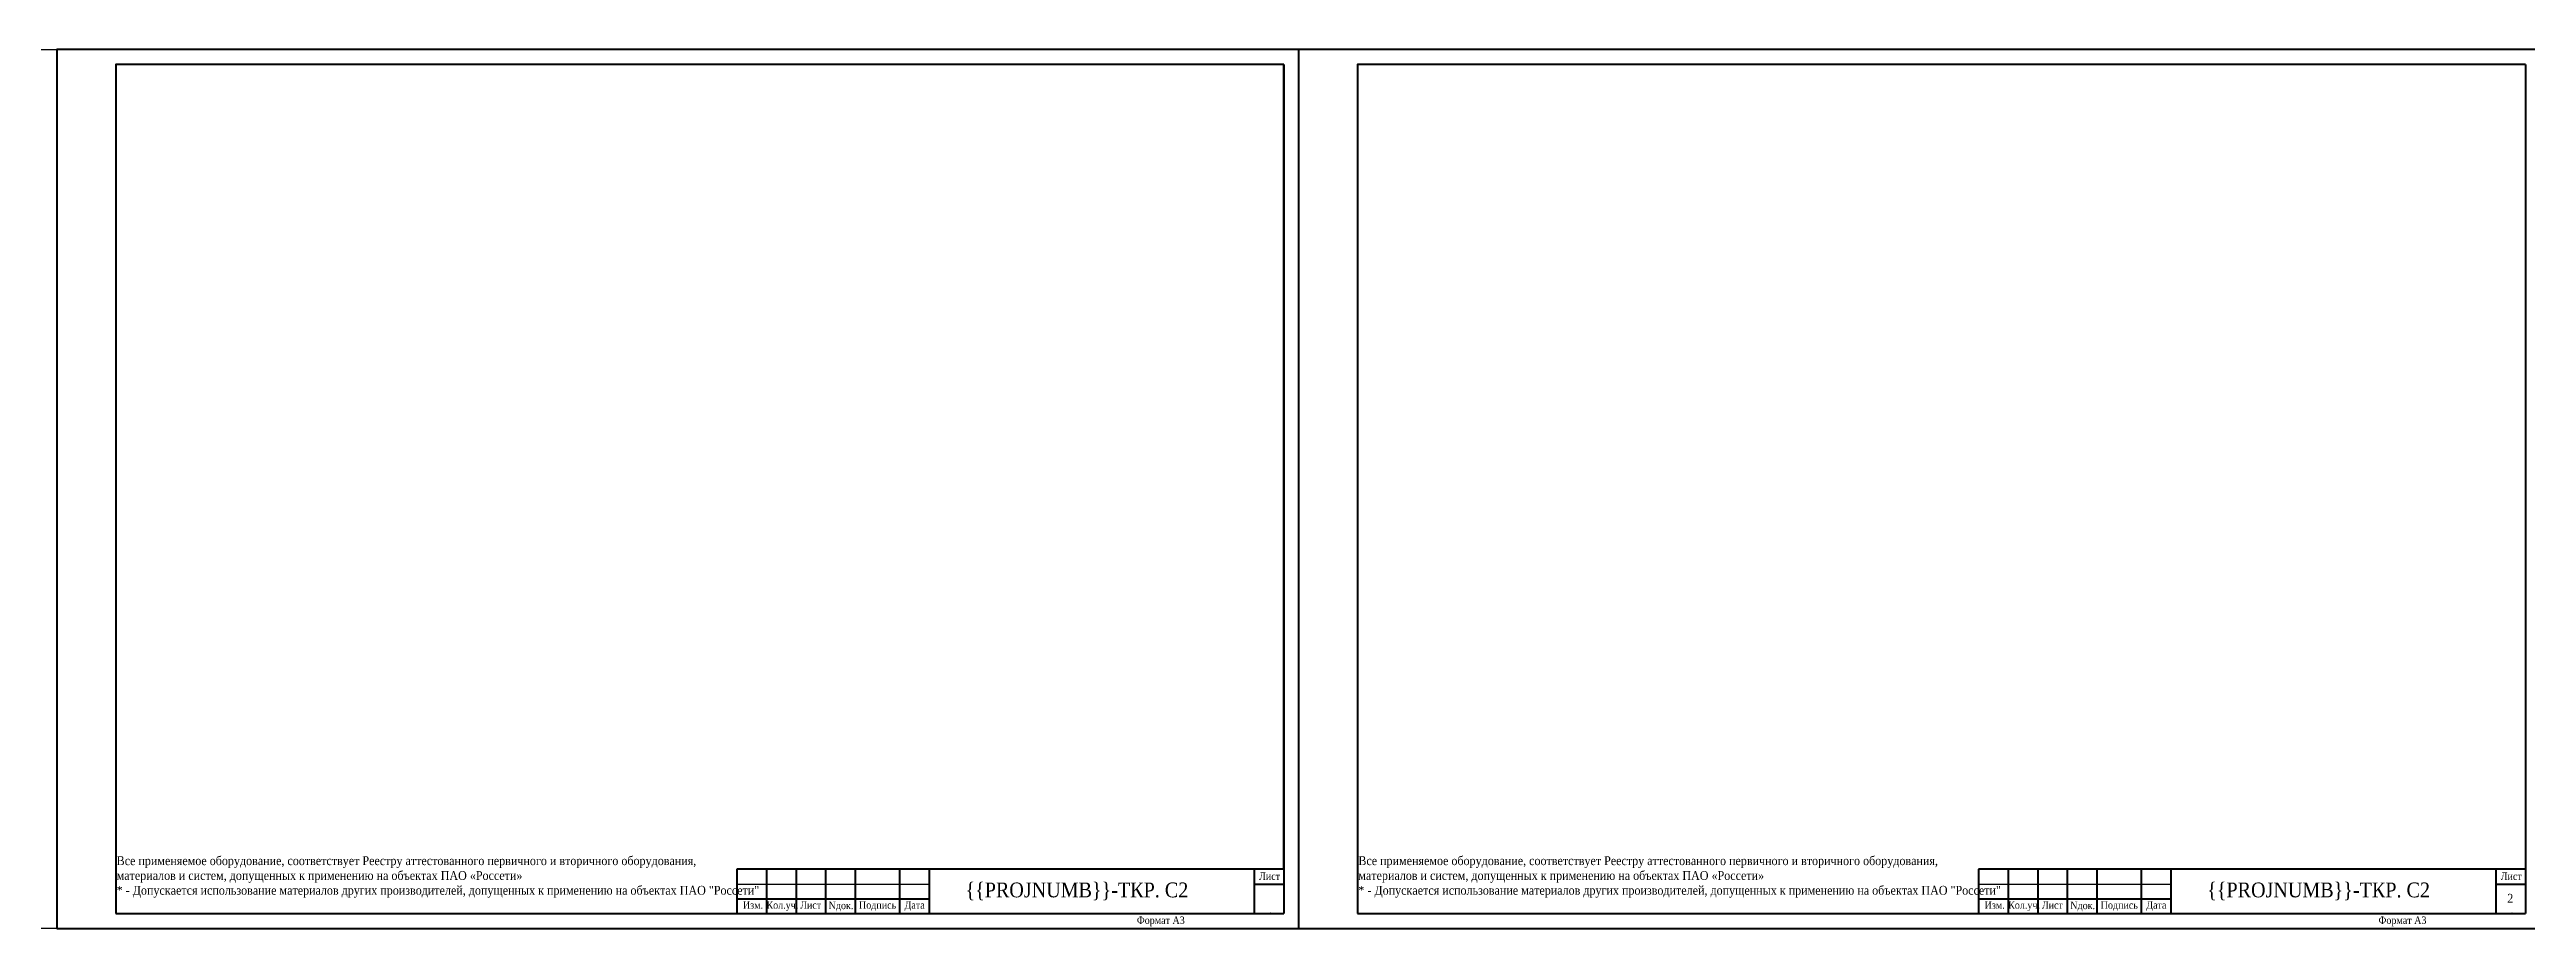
# Model space of a CAD drawing. Header units: millimetres. Extents: x 2427 to 11098, y 3614 to 3913.
# Drawn here: x 9415 to 10253, y 3616 to 3913 of the extents above; entities that cross this region are included whole.
import ezdxf

# ---------------------------------------------------------------- set-up
doc = ezdxf.new("R2010")
doc.units = ezdxf.units.MM
doc.layers.add('П', color=7, linetype='Continuous')
doc.layers.add('Чертеж', color=7, linetype='Continuous')
doc.styles.add('стиль1', font='Times New Roman.ttf', dxfattribs={"width": 0.9})
doc.styles.add('стиль2', font='Times New Roman.ttf', dxfattribs={"width": 0.9, "height": 2.5})

# ---------------------------------------------------------------- blocks, each defined once
blk = doc.blocks.new('А3 мал.')
at = {"lineweight": 70}
blk.add_lwpolyline([(-65.02, 287), (-250.02, 287), (-250.02, 0)], dxfattribs=at)
at = {"layer": 'Чертеж', "lineweight": 25, "insert": (-40, 15), "char_height": 2.5, "width": 184.6595, "attachment_point": 1, "style": 'стиль1', "bg_fill": 3, "box_fill_scale": 1, "bg_fill_color": 256, "bg_fill_transparency": 0}
blk.add_mtext('\\pxql;^I\\P\\P\\P^I^I^I^I^I^I^I^I^I^I^I^I^I^I^I^I^I^I{\\C255;\\c16777215;.}', dxfattribs=at)
at = {"lineweight": 70}
for p, q in [((145, 287), (145, 0)), ((145, 15), (-40, 15)), ((145, 15), (-40, 15))]:
    blk.add_line(p, q, dxfattribs=at)
for points in [[(145, 287), (-250.02, 287), (-250.02, 0)], [(-40, 15), (-40, 0)], [(-40, 15), (-40, 0)], [(-30, 15), (-30, 0)], [(-30, 15), (-30, 0)], [(-20, 15), (-20, 0)], [(-20, 15), (-20, 0)], [(-10, 15), (-10, 0)], [(-10, 15), (-10, 0)], [(0, 15), (0, 0)], [(0, 15), (0, 0)], [(15, 15), (15, 0)], [(15, 15), (15, 0)], [(25, 15), (25, 0)], [(25, 15), (25, 0)], [(135, 15), (135, 0)], [(135, 15), (135, 0)], [(135, 15), (135, 0)], [(135, 10), (145, 10)], [(135, 10), (145, 10)], [(135, 10), (145, 10)], [(-250.02, 0), (145, 0)], [(-40, 5), (25, 5)], [(-40, 5), (25, 5)], [(-40, 0), (145, 0)], [(-40, 0), (25, 0)], [(-40, 0), (145, 0)], [(-40, 0), (25, 0)], [(-40, 0), (25, 0)], [(25, 0), (145, 0)], [(25, 0), (145, 0)]]:
    blk.add_lwpolyline(points, dxfattribs=at)
at = {"lineweight": 30}
for points in [[(-40, 15), (25, 15)], [(-40, 15), (25, 15)], [(-40, 10), (25, 10)], [(-40, 10), (25, 10)]]:
    blk.add_lwpolyline(points, dxfattribs=at)
at = {"layer": 'П', "lineweight": 70}
blk.add_lwpolyline([(-269.98, -5), (150.02, -5), (150.02, 292), (-269.98, 292)], close=True, dxfattribs=at)
at = {"lineweight": 25, "style": 'стиль1', "width": 0.9}
for s, p in [('Лист', (136.61, 11.4)), ('Изм.', (-37.95, 1.66)), ('Кол.уч.', (-30, 1.66)), ('Лист', (-18.6, 1.66)), ('Nдок.', (-8.98, 1.52)), ('Подпись', (1.3, 1.66)), ('Дата', (16.71, 1.66)), ('Формат А3', (95.26, -3.47))]:
    blk.add_text(s, height=2.5, dxfattribs=at).set_placement(p)

msp = doc.modelspace()

# ---------------------------------------------------------------- linework, layer by layer
at = {"layer": 'П'}
msp.add_lwpolyline([(8997.884, 3913.313), (9417.884, 3913.313), (9417.884, 3616.313), (8997.884, 3616.313)], close=True, dxfattribs=at)
at = {"layer": 'Чертеж', "lineweight": 70}
msp.add_line((9832.807, 3621.313), (9832.807, 3908.313), dxfattribs=at)

# ---------------------------------------------------------------- block references
msp.add_blockref('А3 мал.', (10107.834, 3621.313))

# ---------------------------------------------------------------- next in the draw order: linework, layer by layer
at = {"layer": 'П'}
msp.add_lwpolyline([(9837.859, 3913.313), (10257.859, 3913.313), (10257.859, 3616.313), (9837.859, 3616.313)], close=True, dxfattribs=at)

# ---------------------------------------------------------------- next in the draw order: texts
at = {"lineweight": 25, "style": 'стиль1', "width": 0.9}
msp.add_text('2', height=3, dxfattribs=at).set_placement((10246.645, 3624.992))
at = {"layer": 'Чертеж', "lineweight": 50, "insert": (9962.947, 3633.708), "char_height": 3, "width": 209.77528, "attachment_point": 5, "style": 'стиль1'}
msp.add_mtext('\\pxql;Все применяемое оборудование, соответствует Реестру аттестованного первичного и вторичного оборудования, материалов и систем, допущенных к применению на объектах ПАО «Россети» \\P* - Допускается использование материалов других производителей, допущенных к применению на объектах ПАО "Россети"', dxfattribs=at)
at = {"layer": 'Чертеж', "lineweight": 25, "insert": (10182.834, 3628.813), "char_height": 5, "width": 120, "attachment_point": 5, "style": 'стиль2'}
msp.add_mtext('\\{\\{PROJNUMB\\}\\}-ТКР. С2', dxfattribs=at)

# ---------------------------------------------------------------- next in the draw order: block references
msp.add_blockref('А3 мал.', (9687.859, 3621.313))

# ---------------------------------------------------------------- next in the draw order: linework, layer by layer
at = {"layer": 'П'}
msp.add_lwpolyline([(9417.884, 3913.313), (9837.884, 3913.313), (9837.884, 3616.313), (9417.884, 3616.313)], close=True, dxfattribs=at)

# ---------------------------------------------------------------- next in the draw order: texts
at = {"layer": 'Чертеж', "lineweight": 50, "insert": (9542.972, 3633.708), "char_height": 3, "width": 209.77528, "attachment_point": 5, "style": 'стиль1'}
msp.add_mtext('\\pxql;Все применяемое оборудование, соответствует Реестру аттестованного первичного и вторичного оборудования, материалов и систем, допущенных к применению на объектах ПАО «Россети» \\P* - Допускается использование материалов других производителей, допущенных к применению на объектах ПАО "Россети"', dxfattribs=at)
at = {"layer": 'Чертеж', "lineweight": 25, "insert": (9762.859, 3628.813), "char_height": 5, "width": 120, "attachment_point": 5, "style": 'стиль2'}
msp.add_mtext('\\{\\{PROJNUMB\\}\\}-ТКР. С2', dxfattribs=at)

doc.saveas('drawing.dxf')
